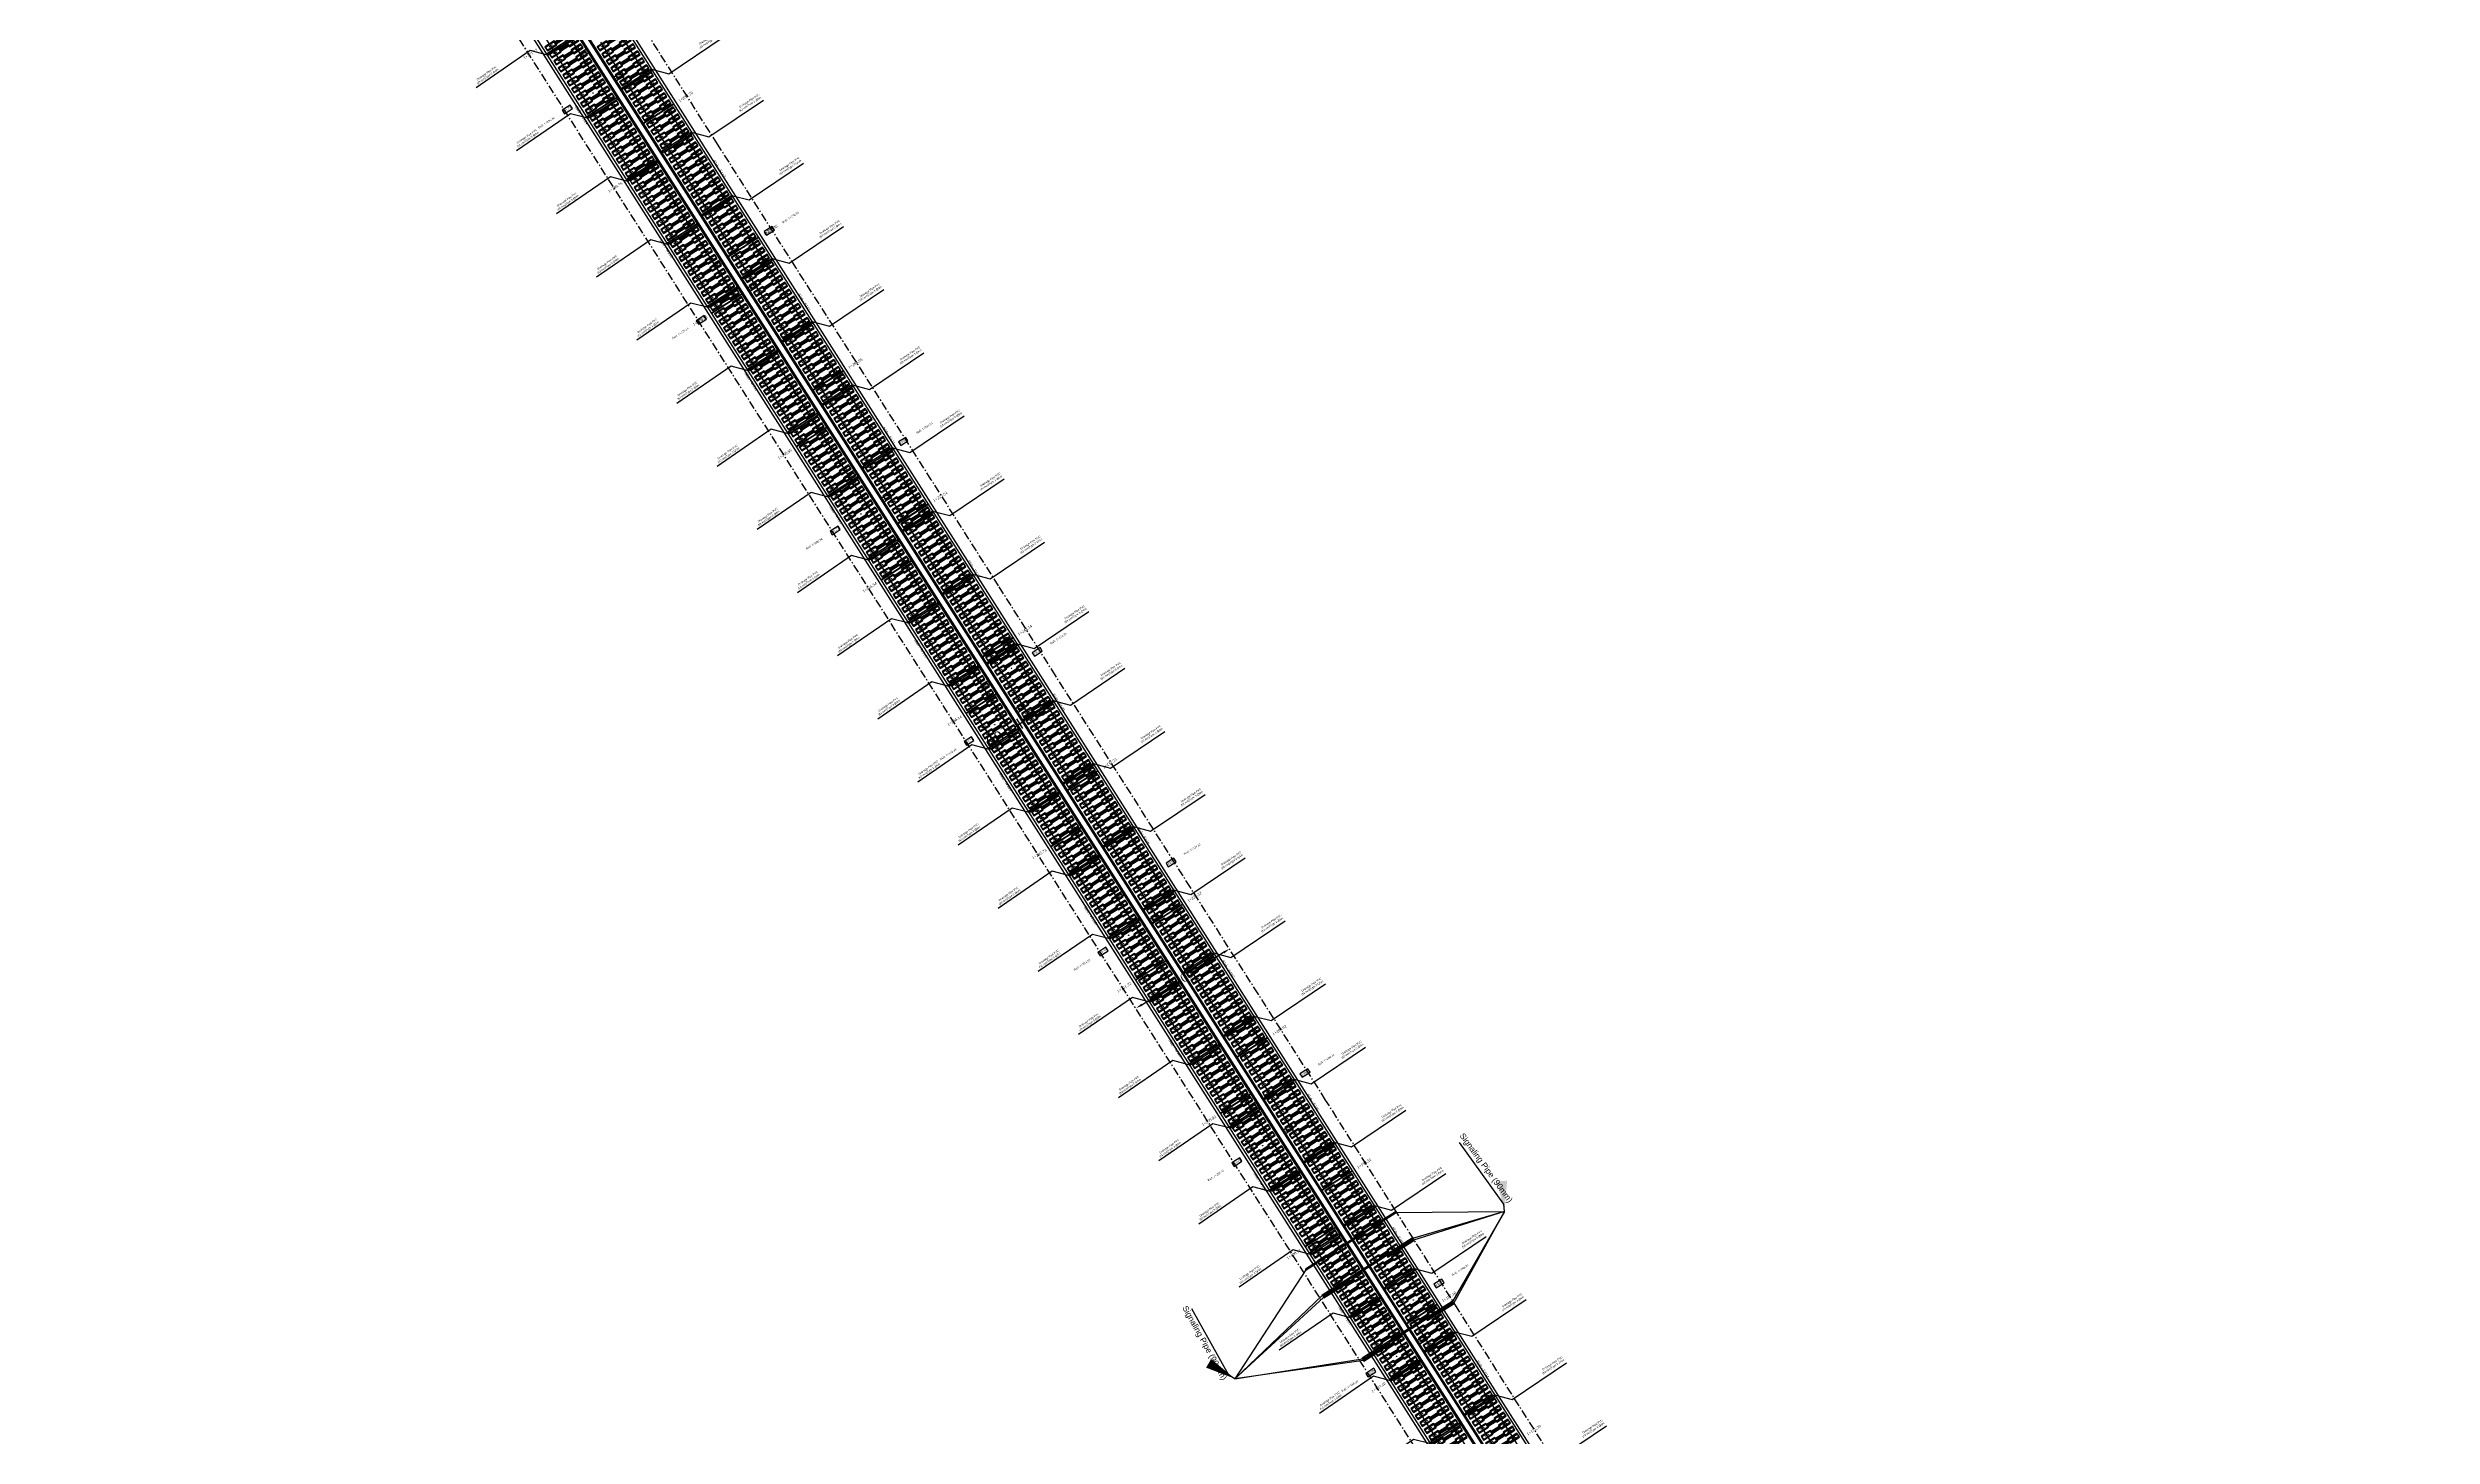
# Model space of a CAD drawing. Header units: metres. Extents: x 0 to 564365, y 0 to 3594889.
# Drawn here: x 563486.2 to 563658.3, y 3594231 to 3594331.2 of the extents above; entities that cross this region are included whole.
import ezdxf
from ezdxf.enums import TextEntityAlignment as Align

# ---------------------------------------------------------------- set-up
doc = ezdxf.new("R2010")
doc.units = ezdxf.units.M
for name, pattern in [('ACAD_ISO10W100', [18, 12, -3, 0, -3]), ('DASHED2', [0.375, 0.25, -0.125]), ('HIDDEN', [0.375, 0.25, -0.125])]:
    doc.linetypes.add(name, pattern=pattern)
for name, color, linetype in [('2d', 2, 'Continuous'), ('_flg-all slab', 7, 'Continuous'), ('_flg-Bar Divar', 11, 'ACAD_ISO10W100'), ('_flg-Por Konande-Devar', 230, 'Continuous'), ('_flg-por Konande-Vasat', 170, 'Continuous'), ('AG_JOOSH', 7, 'Continuous'), ('AG_Print', 7, 'Continuous'), ('AG_Slab', 7, 'Continuous'), ('C-ROAD-SAMP', 150, 'HIDDEN'), ('C-ROAD-STAN-MAJR', 11, 'Continuous'), ('E Pipe', 5, 'Continuous'), ('Km_Rail', 7, 'Continuous'), ('Km_Slab', 7, 'Continuous'), ('newSTALBL', 1, 'Continuous'), ('Number_Slab', 7, 'Continuous'), ('Rail', 1, 'Continuous'), ('Rail_Gap', 7, 'Continuous'), ('Signaling Pipe', 5, 'Continuous'), ('Travers', 7, 'Continuous')]:
    doc.layers.add(name, color=color, linetype=linetype)
doc.styles.add('ND', font='nashkh.shx', dxfattribs={"height": 3})
doc.styles.add('RS', font='ROMANS.SHX')
doc.styles.get("Standard").update_dxf_attribs({"font": 'romantic.ttf'})
doc.dimstyles.new('1.50', dxfattribs={"dimscale": 0, "dimtxt": 2.5, "dimasz": 2.2, "dimexe": 2, "dimexo": 2, "dimgap": 0.8, "dimtad": 1, "dimdec": 0, "dimlfac": 5, "dimdsep": 46, "dimtxsty": 'RS', "dimcen": 2.2, "dimclrd": 2, "dimclre": 2, "dimclrt": 2, "dimadec": 0, "dimazin": 0, "dimtfac": 1, "dimtdec": 0, "dimtmove": 2, "dimatfit": 3, "dimfxl": 3, "dimtolj": 1, "dimtzin": 0, "dimarcsym": 0})
doc.dimstyles.get("Standard").update_dxf_attribs({"dimtxt": 0.6, "dimasz": 0.5, "dimexe": 0.5, "dimexo": 0.5, "dimgap": 0.09, "dimtad": 0, "dimzin": 0, "dimdsep": 46, "dimtxsty": 'Standard', "dimcen": 0.09, "dimadec": 0, "dimazin": 0, "dimtfac": 1, "dimtofl": 0, "dimtmove": 0, "dimatfit": 3, "dimfxl": 1, "dimfxlon": 1, "dimtolj": 1, "dimtzin": 0, "dimarcsym": 0})

# ---------------------------------------------------------------- blocks, each defined once
blk = doc.blocks.new('*D54')
at = {"color": 0, "lineweight": -2, "transparency": 16777216}
for p, q in [((563571.1, 3594265.88), (563568.85, 3594264.45)), ((563571.26, 3594266.57), (563571.26, 3594266.57)), ((563564.51, 3594262.28), (563564.51, 3594262.28)), ((563565.2, 3594262.12), (563567.45, 3594263.56))]:
    blk.add_line(p, q, dxfattribs=at)
at = {"color": 0, "transparency": 16777216}
for points in [[(563571.06, 3594265.95), (563571.15, 3594265.81), (563571.52, 3594266.15)], [(563565.16, 3594262.19), (563565.25, 3594262.05), (563564.78, 3594261.86)]]:
    blk.add_solid(points, dxfattribs=at)
at = {"layer": 'Defpoints', "color": 0, "transparency": 16777216}
for p in [(563571.52, 3594266.15), (563571.61, 3594266.01, 1542.59), (563564.87, 3594261.71, 1542.59)]:
    blk.add_point(p, dxfattribs=at)
at = {"color": 0, "transparency": 16777216, "insert": (563568.15, 3594264), "char_height": 0.6, "attachment_point": 5, "rotation": 32.4811}
blk.add_mtext('\\A1;8.00', dxfattribs=at)
blk = doc.blocks.new('stalbl')
for p, q in [((0, 0.042), (0, -0.041)), ((0.042, 0), (-0.042, 0))]:
    blk.add_line(p, q)
blk.add_attdef('STAMAN', text='', height=0.0167).set_placement((-0.08, 0), align=Align.MIDDLE_RIGHT)
blk.add_attdef('STAPRE', text='', height=0.0167).set_placement((0.08, 0), align=Align.MIDDLE_LEFT)
blk = doc.blocks.new('AG_slab')
at = {"layer": 'AG_Slab', "color": 1}
for p, q in [((1.3, 0.015), (-1.3, 0.015)), ((1.3, -0.015), (-1.3, -0.015))]:
    blk.add_line(p, q, dxfattribs=at)
at = {"layer": 'AG_Slab', "color": 5}
for p, q in [((-1.3, -0.015), (-1.3, 0.015)), ((1.3, 0.015), (1.3, -0.015))]:
    blk.add_line(p, q, dxfattribs=at)
at = {"layer": 'AG_Slab', "color": 2, "linetype": 'DASHED2'}
blk.add_line((1.3, 0), (-1.3, 0), dxfattribs=at)
at = {"layer": 'AG_Slab', "color": 7}
blk.add_circle((0, 0), 0.03, dxfattribs=at)
blk = doc.blocks.new('AG_Joosh')
at = {"layer": 'AG_JOOSH', "color": 2}
for p, q in [((-0.701, 0.005), (-0.801, 0.005)), ((0.701, 0.005), (0.801, 0.005)), ((-0.701, -0.005), (-0.801, -0.005)), ((0.701, -0.005), (0.801, -0.005))]:
    blk.add_line(p, q, dxfattribs=at)
at = {"layer": 'AG_JOOSH', "color": 7}
blk.add_circle((0, 0), 0.0155, dxfattribs=at)
blk = doc.blocks.new('AG_t')
at = {"layer": 'Travers', "color": 3}
blk.add_lwpolyline([(-0.35, 0.17), (-1.15, 0.17), (-1.15, -0.17), (-0.35, -0.17), (-0.35, 0.17), (-0.38, 0.11), (-1.13, 0.11), (-1.15, 0.17), (-1.13, 0.11), (-1.13, -0.11), (-1.15, -0.17), (-1.13, -0.11), (-0.38, -0.11), (-0.35, -0.17), (-0.38, -0.11), (-0.38, 0.11), (-0.35, 0.17), (-0.35, 0.09), (0.35, 0.09), (0.35, 0.05), (-0.35, 0.05), (-0.35, 0), (0.35, 0), (0.35, -0.05), (-0.35, -0.05), (-0.35, -0.09), (0.35, -0.09), (0.35, -0.17), (1.15, -0.17), (1.15, 0.17), (0.35, 0.17), (0.35, -0.17), (0.38, -0.11), (0.38, 0.11), (0.35, 0.17), (0.38, 0.11), (1.13, 0.11), (1.15, 0.17), (1.13, 0.11), (1.13, -0.11), (1.15, -0.17), (1.13, -0.11), (0.38, -0.11)], dxfattribs=at)
for centre in [(-0.86, 0), (-0.65, 0), (0.65, 0), (0.86, 0)]:
    blk.add_circle(centre, 0.015, dxfattribs=at)
at = {"layer": 'Travers', "color": 7}
blk.add_circle((0, 0), 0.02, dxfattribs=at)
blk = doc.blocks.new('Drainage Pipe E')
at = {"color": 30, "true_color": 0xf26722}
for p, q in [((-0.87, 0.07), (0.85, 0.07)), ((-0.87, 0.07), (0.85, 0.07)), ((0.85, 0.07), (0.52, 0.12)), ((0.52, 0.12), (0.52, 0.07)), ((0.85, 0.07), (0.52, 0.12)), ((0.52, 0.12), (0.52, 0.07))]:
    blk.add_line(p, q, dxfattribs=at)
at = {"layer": '2d', "flags": 128}
blk.add_lwpolyline([(-1.35, 0), (-2.17, 0.89), (-6.92, 0.76)], dxfattribs=at)
at = {"layer": 'E Pipe', "color": 4}
for p, q in [((-1.3, 0.05), (1.29, 0.05)), ((-1.3, 0.05), (1.29, 0.05)), ((-1.31, -0.05), (1.3, -0.05)), ((-1.3, -0.06), (1.29, -0.05))]:
    blk.add_line(p, q, dxfattribs=at)
for centre in [(-1.29, 0), (-1.29, 0), (1.29, 0), (1.29, 0)]:
    blk.add_circle(centre, 0.0546, dxfattribs=at)
at = {"color": 30, "true_color": 0xf26722, "insert": (-0.16, 0.2), "char_height": 0.0993, "attachment_point": 1, "rotation": 0.0181}
blk.add_mtext_dynamic_manual_height_columns('2%', width=1.0082, gutter_width=1, heights=[0], dxfattribs=at)
at = {"layer": '2d', "insert": (-6.89, 0.17), "char_height": 0.141, "width": 2.1135, "attachment_point": 3, "rotation": 180.6503, "style": 'ND'}
blk.add_mtext('{\\f@Arial Unicode MS|b0|i0|c0|p34;Drainage Pipe PVC\\P(63 mm)Type 3 @6m}', dxfattribs=at)
blk = doc.blocks.new('_N-drainage pipe')
at = {"layer": '2d', "flags": 128}
blk.add_lwpolyline([(570000.68, 3594952.86), (569999.69, 3594952.17), (569999.2, 3594947.46)], dxfattribs=at)
at = {"layer": 'E Pipe', "color": 4}
for p, q in [((570000.74, 3594952.9), (570001.09, 3594955.47)), ((570000.74, 3594952.91), (570001.09, 3594955.46))]:
    blk.add_line(p, q, dxfattribs=at)
blk.add_lwpolyline([(570000.64, 3594952.92), (570000.98, 3594955.47)], close=True, dxfattribs=at)
for centre in [(570001.03, 3594955.47), (570001.03, 3594955.47), (570000.69, 3594952.92), (570000.69, 3594952.92)]:
    blk.add_circle(centre, 0.0544, dxfattribs=at)
at = {"layer": '2d', "insert": (569998.9, 3594949.57), "char_height": 0.1405, "width": 2.1055, "attachment_point": 3, "rotation": 84.2858, "style": 'ND'}
blk.add_mtext('{\\f@Arial Unicode MS|b0|i0|c0|p34;Drainage Pipe PVC\\P(63 mm)Type 3 @6m}', dxfattribs=at)
blk = doc.blocks.new('Signaling-P90')
for p, q in [((564576.2, 3601965.65), (564568.72, 3601963.81)), ((564576.22, 3601965.56), (564568.74, 3601963.72)), ((564576.21, 3601965.6), (564583.65, 3601963.18, 0)), ((564574.54, 3601962.95), (564569.25, 3601961.65)), ((564569.27, 3601961.56), (564574.56, 3601962.87)), ((564569.29, 3601961.5), (564571.46, 3601962.03)), ((564571.44, 3601962.19), (564576.73, 3601963.49)), ((564576.75, 3601963.41), (564571.46, 3601962.1)), ((564576.77, 3601963.34), (564574.6, 3601962.81)), ((564576.79, 3601963.25), (564574.62, 3601962.72)), ((564583.65, 3601963.18, 0), (564576.74, 3601963.45)), ((564583.65, 3601963.18, 0), (564576.78, 3601963.3)), ((564583.65, 3601963.18, 0), (564578.04, 3601958.21)), ((564578.07, 3601958.06), (564583.65, 3601963.18, 0)), ((564578.07, 3601958.06), (564583.65, 3601963.18, 0)), ((564561.37, 3601957.93), (564569.26, 3601961.61)), ((564561.37, 3601957.93), (564569.29, 3601961.45)), ((564569.31, 3601961.41), (564571.48, 3601961.94)), ((564570.59, 3601956.21), (564561.37, 3601957.93)), ((564570.59, 3601956.21), (564561.37, 3601957.93)), ((564561.37, 3601957.93), (564570.55, 3601956.36)), ((564575.83, 3601957.71), (564570.54, 3601956.41)), ((564570.56, 3601956.32), (564575.85, 3601957.62)), ((564572.73, 3601956.95), (564578.02, 3601958.25)), ((564578.05, 3601958.16), (564572.75, 3601956.86)), ((564578.06, 3601958.1), (564575.88, 3601957.56)), ((564578.08, 3601958.01), (564575.9, 3601957.47)), ((564570.57, 3601956.25), (564572.76, 3601956.79)), ((564570.6, 3601956.17), (564572.78, 3601956.7))]:
    blk.add_line(p, q)
blk.add_lwpolyline([(564568.73, 3601963.76), (564561.37, 3601957.93)])
for centre, major_axis, ratio in [((564576.21, 3601965.6), (0.0107, -0.0435), 0.134472), ((564571.45, 3601962.15), (0.0107, -0.0435), 0.259857), ((564574.61, 3601962.76), (0.0108, -0.0437), 0.140067), ((564576.74, 3601963.45), (0.0107, -0.0435), 0.134472), ((564576.78, 3601963.3), (0.0108, -0.0439), 0.169288), ((564575.89, 3601957.52), (0.0108, -0.0437), 0.250423), ((564578.04, 3601958.21), (0.0107, -0.0435), 0.134472), ((564578.07, 3601958.06), (0.0108, -0.0437), 0.165493)]:
    blk.add_ellipse(centre, major_axis=major_axis, ratio=ratio)
at = {"extrusion": (0, 0, -1)}
for centre, major_axis, ratio in [((564568.73, 3601963.76), (0.0107, -0.0435), 0.134472), ((564571.47, 3601961.99), (0.0108, -0.0437), 0.140067), ((564574.55, 3601962.91), (0.0107, -0.0435), 0.259857), ((564569.26, 3601961.61), (0.0107, -0.0435), 0.134472), ((564569.3, 3601961.45), (0.0108, -0.0439), 0.169288), ((564575.84, 3601957.67), (0.0107, -0.0435), 0.340439), ((564570.55, 3601956.36), (0.0107, -0.0435), 0.134472), ((564570.59, 3601956.21), (0.0108, -0.0437), 0.165493), ((564572.77, 3601956.75), (0.0108, -0.0437), 0.250423)]:
    blk.add_ellipse(centre, major_axis=major_axis, ratio=ratio, dxfattribs=at)
at = {"layer": 'C-ROAD-SAMP', "color": 150, "linetype": 'HIDDEN', "lineweight": -3}
for p, q in [((564576.74, 3601963.45), (564569.26, 3601961.61)), ((564576.78, 3601963.3), (564574.61, 3601962.76)), ((564569.29, 3601961.45), (564571.46, 3601961.99)), ((564570.55, 3601956.36), (564578.04, 3601958.21))]:
    blk.add_line(p, q, dxfattribs=at)
for points in [[(564576.21, 3601965.6), (564572.43, 3601964.67), (564568.73, 3601963.76)], [(564578.07, 3601958.06), (564575.89, 3601957.52)], [(564570.59, 3601956.21), (564572.77, 3601956.75)]]:
    blk.add_lwpolyline(points, dxfattribs=at)
at = {"layer": 'Signaling Pipe', "char_height": 0.4262, "width": 8.1574, "style": 'ND'}
for insert, attachment_point, rotation in [((564582.71, 3601969.52, 0), 1, 287.5334), ((564559.26, 3601963.98, 0), 7, 280.155)]:
    blk.add_mtext('{\\f@Arial Unicode MS|b0|i0|c0|p34;Signaling Pipe (90mm)}', dxfattribs=dict(at, insert=insert, attachment_point=attachment_point, rotation=rotation))
at = {"layer": 'Signaling Pipe'}
for points in [[(564583.65, 3601963.18, 0), (564583.78, 3601963.69, 0), (564582.17, 3601968.92, 0)], [(564561.37, 3601957.93), (564561.03, 3601958.32), (564560.02, 3601963.7)]]:
    blk.add_leader(points, dimstyle='1.50', override={"dimscale": 1}, dxfattribs=at)

msp = doc.modelspace()

# ---------------------------------------------------------------- linework, layer by layer
at = {"layer": '_flg-all slab', "linetype": 'Continuous', "lineweight": -3}
for p, q in [((563838.161, 3593839.985), (563317.76, 3594658.26)), ((563840.355, 3593841.38), (563319.954, 3594659.655)), ((563835.461, 3593838.268), (563315.06, 3594656.542)), ((563837.655, 3593839.663), (563317.254, 3594657.938))]:
    msp.add_line(p, q, dxfattribs=at)
at = {"layer": '_flg-Bar Divar', "lineweight": -3, "ltscale": 0.05}
for p, q in [((563834.533, 3593837.677), (563314.131, 3594655.952)), ((563534.574, 3594324.238, 1556.206), (563529.677, 3594331.939, 1556.206)), ((563540.23, 3594315.33, 1556.206), (563534.574, 3594324.238, 1556.206)), ((563545.14, 3594307.655, 1556.206), (563540.23, 3594315.33, 1556.206)), ((563550.005, 3594300.012, 1556.206), (563545.14, 3594307.655, 1556.206)), ((563554.864, 3594292.348, 1556.206), (563550.005, 3594300.012, 1556.206)), ((563558.974, 3594285.87, 1556.206), (563554.864, 3594292.348, 1556.206)), ((563563.883, 3594278.188, 1556.206), (563558.974, 3594285.87, 1556.206)), ((563568.708, 3594270.572, 1556.206), (563563.883, 3594278.188, 1556.206)), ((563573.588, 3594262.907, 1556.206), (563568.708, 3594270.572, 1556.206)), ((563578.465, 3594255.239, 1556.206), (563573.588, 3594262.907, 1556.206)), ((563583.546, 3594247.202, 1556.206), (563578.465, 3594255.239, 1556.206)), ((563588.03, 3594240.118, 1556.206), (563583.546, 3594247.202, 1556.206)), ((563592.964, 3594232.322, 1556.206), (563588.03, 3594240.118, 1556.206)), ((563597.81, 3594224.733, 1556.206), (563592.964, 3594232.322, 1556.206))]:
    msp.add_line(p, q, dxfattribs=at)
at = {"layer": '_flg-Por Konande-Devar', "linetype": 'Continuous', "lineweight": -3}
for p, q in [((563840.524, 3593841.488), (563320.123, 3594659.762)), ((563835.292, 3593838.16), (563314.891, 3594656.435))]:
    msp.add_line(p, q, dxfattribs=at)
at = {"layer": '_flg-por Konande-Vasat'}
for p, q in [((563837.739, 3593839.717), (563317.338, 3594657.991)), ((563838.077, 3593839.931), (563317.675, 3594658.206))]:
    msp.add_line(p, q, dxfattribs=at)
at = {"layer": 'Rail'}
for points in [[(563526.224, 3594328.331), (563516.564, 3594343.52)], [(563524.956, 3594327.525), (563515.297, 3594342.714)], [(563535.826, 3594316.397), (563526.167, 3594331.585)], [(563537.094, 3594317.203), (563527.434, 3594332.391)], [(563535.889, 3594313.134), (563526.229, 3594328.323)], [(563534.621, 3594312.328), (563524.962, 3594327.517)], [(563545.491, 3594301.2), (563535.832, 3594316.388)], [(563546.759, 3594302.006), (563537.099, 3594317.194)], [(563544.286, 3594297.131), (563534.627, 3594312.32)], [(563545.554, 3594297.937), (563535.894, 3594313.126)], [(563556.424, 3594286.809), (563546.764, 3594301.997)], [(563555.156, 3594286.003), (563545.497, 3594301.191)], [(563553.951, 3594281.934), (563544.292, 3594297.123)], [(563555.219, 3594282.74), (563545.559, 3594297.929)], [(563566.088, 3594271.612), (563556.429, 3594286.8)], [(563564.821, 3594270.806), (563555.162, 3594285.994)], [(563563.616, 3594266.737), (563553.957, 3594281.926)], [(563564.884, 3594267.543), (563555.224, 3594282.732)], [(563574.486, 3594255.609), (563564.826, 3594270.797)], [(563575.753, 3594256.415), (563566.094, 3594271.603)], [(563574.548, 3594252.346), (563564.889, 3594267.535)], [(563573.281, 3594251.54), (563563.621, 3594266.729)], [(563584.151, 3594240.412), (563574.491, 3594255.6)], [(563585.418, 3594241.218), (563575.759, 3594256.406)], [(563584.213, 3594237.149), (563574.554, 3594252.338)], [(563582.946, 3594236.343), (563573.286, 3594251.532)], [(563593.816, 3594225.215), (563584.156, 3594240.403)], [(563595.083, 3594226.021), (563585.424, 3594241.209)], [(563592.611, 3594221.146), (563582.951, 3594236.335)], [(563593.878, 3594221.952), (563584.219, 3594237.141)]]:
    msp.add_lwpolyline(points, dxfattribs=at)
at = {"layer": 'Rail_Gap', "color": 210}
for points in [[(563524.748, 3594330.511), (563525.296, 3594330.86), (563525.135, 3594331.113), (563524.587, 3594330.764)], [(563527.225, 3594328.785), (563527.834, 3594329.172), (563527.673, 3594329.425), (563527.064, 3594329.038)], [(563523.525, 3594326.431), (563524.109, 3594326.803), (563523.948, 3594327.056), (563523.364, 3594326.684)], [(563538.113, 3594317.668), (563538.686, 3594318.032), (563538.525, 3594318.285), (563537.952, 3594317.921)], [(563534.413, 3594315.314), (563534.961, 3594315.663), (563534.8, 3594315.916), (563534.252, 3594315.567)], [(563536.893, 3594313.59), (563537.496, 3594313.973), (563537.335, 3594314.226), (563536.732, 3594313.843)], [(563533.193, 3594311.236), (563533.771, 3594311.604), (563533.61, 3594311.857), (563533.032, 3594311.489)], [(563547.805, 3594302.488), (563548.324, 3594302.817), (563548.163, 3594303.071), (563547.644, 3594302.741)], [(563544.105, 3594300.134), (563544.599, 3594300.448), (563544.438, 3594300.702), (563543.944, 3594300.387)], [(563546.558, 3594298.393), (563547.161, 3594298.776), (563547, 3594299.029), (563546.397, 3594298.646)], [(563542.857, 3594296.039), (563543.436, 3594296.407), (563543.275, 3594296.66), (563542.696, 3594296.292)], [(563557.443, 3594287.273), (563558.016, 3594287.638), (563557.855, 3594287.891), (563557.282, 3594287.527)], [(563553.742, 3594284.92), (563554.291, 3594285.269), (563554.13, 3594285.522), (563553.581, 3594285.173)], [(563556.25, 3594283.213), (563556.799, 3594283.562), (563556.638, 3594283.815), (563556.089, 3594283.466)], [(563552.55, 3594280.859), (563553.074, 3594281.193), (563552.913, 3594281.446), (563552.389, 3594281.112)], [(563567.111, 3594272.078), (563567.678, 3594272.439), (563567.517, 3594272.692), (563566.95, 3594272.331)], [(563563.41, 3594269.725), (563563.953, 3594270.07), (563563.792, 3594270.323), (563563.249, 3594269.978)], [(563565.888, 3594267.998), (563566.491, 3594268.382), (563566.33, 3594268.635), (563565.727, 3594268.252)], [(563562.187, 3594265.645), (563562.766, 3594266.013), (563562.605, 3594266.266), (563562.026, 3594265.898)], [(563576.773, 3594256.879), (563577.346, 3594257.244), (563577.185, 3594257.497), (563576.612, 3594257.133)], [(563573.072, 3594254.526), (563573.621, 3594254.875), (563573.46, 3594255.128), (563572.911, 3594254.779)], [(563575.556, 3594252.803), (563576.153, 3594253.183), (563575.992, 3594253.436), (563575.395, 3594253.057)], [(563571.855, 3594250.45), (563572.428, 3594250.814), (563572.267, 3594251.067), (563571.694, 3594250.703)], [(563586.438, 3594241.682), (563587.01, 3594242.047), (563586.849, 3594242.3), (563586.277, 3594241.936)], [(563582.737, 3594239.329), (563583.286, 3594239.678), (563583.125, 3594239.931), (563582.576, 3594239.582)], [(563585.218, 3594237.604), (563585.821, 3594237.988), (563585.66, 3594238.241), (563585.057, 3594237.858)], [(563581.517, 3594235.251), (563582.096, 3594235.619), (563581.935, 3594235.872), (563581.356, 3594235.504)]]:
    msp.add_lwpolyline(points, close=True, dxfattribs=at)

# ---------------------------------------------------------------- block references
at = {"rotation": 310.4543852449801}
for p in [(-2541799.898, 1695499.113), (-2541797, 1695494.556), (-2541794.102, 1695489.999), (-2541791.204, 1695485.443), (-2541788.307, 1695480.886), (-2541785.409, 1695476.33), (-2541782.511, 1695471.773), (-2541779.613, 1695467.216), (-2541776.715, 1695462.66), (-2541773.817, 1695458.103), (-2541770.919, 1695453.547), (-2541768.022, 1695448.99), (-2541765.124, 1695444.434), (-2541762.226, 1695439.877), (-2541759.328, 1695435.32), (-2541756.43, 1695430.764), (-2541753.532, 1695426.207), (-2541750.634, 1695421.651), (-2541747.736, 1695417.094), (-2541744.839, 1695412.538), (-2541741.941, 1695407.981), (-2541739.043, 1695403.424), (-2541736.145, 1695398.868)]:
    msp.add_blockref('_N-drainage pipe', p, dxfattribs=at)
at = {"layer": '_flg-Por Konande-Devar', "color": 0, "rotation": 18.57015252715313}
msp.add_blockref('Signaling-P90', (1175504.226, 21.812), dxfattribs=at)
at = {"layer": 'AG_JOOSH', "rotation": 32.4552927846295}
for p in [(563525.593, 3594327.924), (563536.463, 3594316.796), (563535.258, 3594312.727), (563546.128, 3594301.599), (563544.923, 3594297.53), (563555.793, 3594286.401), (563554.588, 3594282.333), (563565.457, 3594271.204), (563564.253, 3594267.136), (563575.122, 3594256.007), (563573.917, 3594251.939), (563584.787, 3594240.81), (563583.582, 3594236.742)]:
    msp.add_blockref('AG_Joosh', p, dxfattribs=at)
at = {"layer": 'AG_Print'}
for p, rotation in [((563523.175, 3594331.726), 32.4552927846295), ((563523.497, 3594331.219), 32.4552927846295), ((563523.819, 3594330.713), 32.4552927846295), ((563524.141, 3594330.207), 32.4552927846295), ((563526.961, 3594331.735), 32.4552927846295), ((563527.283, 3594331.229), 32.45529278939575), ((563527.605, 3594330.723), 32.4552927846295), ((563527.927, 3594330.216), 32.4552927846295), ((563524.463, 3594329.7), 32.4552927846295), ((563524.785, 3594329.194), 32.45529278939575), ((563525.107, 3594328.688), 32.4552927846295), ((563528.249, 3594329.71), 32.4552927846295), ((563528.571, 3594329.204), 32.4552927846295), ((563528.893, 3594328.697), 32.4552927846295), ((563525.429, 3594328.182), 32.4552927846295), ((563525.757, 3594327.667), 32.4552927846295), ((563526.079, 3594327.161), 32.4552927846295), ((563529.215, 3594328.191), 32.4552927846295), ((563529.537, 3594327.685), 32.4552927846295), ((563529.859, 3594327.179), 32.4552927846295), ((563526.401, 3594326.654), 32.4552927846295), ((563526.722, 3594326.148), 32.4552927846295), ((563527.044, 3594325.642), 32.4552927846295), ((563527.366, 3594325.135), 32.4552927846295), ((563530.181, 3594326.672), 32.45529278939575), ((563530.503, 3594326.166), 32.4552927846295), ((563530.825, 3594325.66), 32.4552927846295), ((563531.147, 3594325.153), 32.4552927846295), ((563527.688, 3594324.629), 32.4552927846295), ((563528.01, 3594324.123), 32.4552927846295), ((563528.332, 3594323.617), 32.45529278939575), ((563531.469, 3594324.647), 32.4552927846295), ((563531.791, 3594324.141), 32.4552927846295), ((563532.113, 3594323.635), 32.4552927846295), ((563528.654, 3594323.11), 32.4552927846295), ((563528.976, 3594322.604), 32.4552927846295), ((563529.298, 3594322.098), 32.4552927846295), ((563532.435, 3594323.128), 32.45529278939575), ((563532.757, 3594322.622), 32.4552927846295), ((563533.079, 3594322.116), 32.4552927846295), ((563533.401, 3594321.609), 32.4552927846295), ((563529.62, 3594321.591), 32.4552927846295), ((563529.942, 3594321.085), 32.4552927846295), ((563530.264, 3594320.579), 32.4552927846295), ((563530.586, 3594320.073), 32.45529278939575), ((563533.723, 3594321.103), 32.4552927846295), ((563534.045, 3594320.597), 32.4552927846295), ((563534.367, 3594320.091), 32.4552927846295), ((563530.908, 3594319.566), 32.4552927846295), ((563531.23, 3594319.06), 32.45529278939575), ((563531.552, 3594318.554), 32.4552927846295), ((563534.689, 3594319.584), 32.4552927846295), ((563535.011, 3594319.078), 32.4552927846295), ((563535.333, 3594318.572), 32.45529278939575), ((563531.874, 3594318.047), 32.4552927846295), ((563532.196, 3594317.541), 32.4552927846295), ((563532.518, 3594317.035), 32.4552927846295), ((563532.84, 3594316.529), 32.4552927846295), ((563535.655, 3594318.065), 32.4552927846295), ((563535.977, 3594317.559), 32.4552927846295), ((563536.299, 3594317.053), 32.4552927846295), ((563536.626, 3594316.538), 32.4552927846295), ((563533.162, 3594316.022), 32.4552927846295), ((563533.484, 3594315.516), 32.45529278939575), ((563533.806, 3594315.01), 32.4552927846295), ((563536.948, 3594316.032), 32.4552927846295), ((563537.27, 3594315.526), 32.4552927846295), ((563537.592, 3594315.019), 32.4552927846295), ((563534.128, 3594314.503), 32.4552927846295), ((563534.45, 3594313.997), 32.4552927846295), ((563534.772, 3594313.491), 32.4552927846295), ((563537.914, 3594314.513), 32.4552927846295), ((563538.236, 3594314.007), 32.45529278939575), ((563538.558, 3594313.5), 32.4552927846295), ((563538.88, 3594312.994), 32.45529278939575), ((563535.094, 3594312.985), 32.4552927846295), ((563535.421, 3594312.47), 32.4552927846295), ((563535.743, 3594311.964), 32.4552927846295), ((563536.065, 3594311.457), 32.4552927846295), ((563539.202, 3594312.488), 32.4552927846295), ((563539.524, 3594311.982), 32.4552927846295), ((563539.846, 3594311.475), 32.4552927846295), ((563536.387, 3594310.951), 32.4552927846295), ((563536.709, 3594310.445), 32.4552927846295), ((563537.031, 3594309.938), 32.45529278939575), ((563540.168, 3594310.969), 32.4552927846295), ((563540.49, 3594310.463), 32.4552927846295), ((563540.812, 3594309.956), 32.4552927846295), ((563537.353, 3594309.432), 32.4552927846295), ((563537.675, 3594308.926), 32.4552927846295), ((563537.997, 3594308.42), 32.4552927846295), ((563538.319, 3594307.913), 32.4552927846295), ((563541.134, 3594309.45), 32.45529278939575), ((563541.456, 3594308.944), 32.4552927846295), ((563541.778, 3594308.438), 32.4552927846295), ((563542.1, 3594307.931), 32.4552927846295), ((563538.641, 3594307.407), 32.4552927846295), ((563538.963, 3594306.901), 32.4552927846295), ((563539.285, 3594306.394), 32.45529278939575), ((563542.422, 3594307.425), 32.4552927846295), ((563542.744, 3594306.919), 32.4552927846295), ((563543.066, 3594306.412), 32.4552927846295), ((563539.607, 3594305.888), 32.4552927846295), ((563539.929, 3594305.382), 32.4552927846295), ((563540.251, 3594304.876), 32.4552927846295), ((563543.388, 3594305.906), 32.4552927846295), ((563543.71, 3594305.4), 32.4552927846295), ((563544.032, 3594304.894), 32.45529278939575), ((563544.354, 3594304.387), 32.4552927846295), ((563540.573, 3594304.369), 32.4552927846295), ((563540.895, 3594303.863), 32.4552927846295), ((563541.217, 3594303.357), 32.4552927846295), ((563541.539, 3594302.85), 32.4552927846295), ((563544.676, 3594303.881), 32.4552927846295), ((563544.998, 3594303.375), 32.4552927846295), ((563545.32, 3594302.868), 32.4552927846295), ((563541.861, 3594302.344), 32.4552927846295), ((563542.183, 3594301.838), 32.45529278939575), ((563542.505, 3594301.332), 32.4552927846295), ((563545.642, 3594302.362), 32.4552927846295), ((563545.964, 3594301.856), 32.4552927846295), ((563546.291, 3594301.341), 32.4552927846295), ((563542.827, 3594300.825), 32.4552927846295), ((563543.149, 3594300.319), 32.4552927846295), ((563543.471, 3594299.813), 32.4552927846295), ((563543.793, 3594299.306), 32.4552927846295), ((563546.613, 3594300.835), 32.4552927846295), ((563546.935, 3594300.329), 32.45529278939575), ((563547.257, 3594299.822), 32.4552927846295), ((563547.579, 3594299.316), 32.4552927846295), ((563544.115, 3594298.8), 32.4552927846295), ((563544.437, 3594298.294), 32.4552927846295), ((563544.759, 3594297.788), 32.4552927846295), ((563547.901, 3594298.81), 32.4552927846295), ((563548.223, 3594298.303), 32.4552927846295), ((563548.545, 3594297.797), 32.4552927846295), ((563545.086, 3594297.273), 32.45529278939575), ((563545.408, 3594296.766), 32.4552927846295), ((563545.73, 3594296.26), 32.45529278939575), ((563548.867, 3594297.291), 32.4552927846295), ((563549.189, 3594296.785), 32.4552927846295), ((563549.511, 3594296.278), 32.4552927846295), ((563546.052, 3594295.754), 32.4552927846295), ((563546.374, 3594295.248), 32.4552927846295), ((563546.696, 3594294.741), 32.4552927846295), ((563547.018, 3594294.235), 32.4552927846295), ((563549.833, 3594295.772), 32.45529278939575), ((563550.155, 3594295.266), 32.4552927846295), ((563550.477, 3594294.759), 32.4552927846295), ((563550.799, 3594294.253), 32.4552927846295), ((563547.34, 3594293.729), 32.4552927846295), ((563547.662, 3594293.222), 32.4552927846295), ((563547.984, 3594292.716), 32.45529278939575), ((563551.121, 3594293.747), 32.4552927846295), ((563551.443, 3594293.241), 32.4552927846295), ((563551.765, 3594292.734), 32.4552927846295), ((563548.306, 3594292.21), 32.4552927846295), ((563548.628, 3594291.704), 32.4552927846295), ((563548.95, 3594291.197), 32.4552927846295), ((563549.272, 3594290.691), 32.4552927846295), ((563552.087, 3594292.228), 32.4552927846295), ((563552.409, 3594291.722), 32.4552927846295), ((563552.731, 3594291.215), 32.45529278939575), ((563553.053, 3594290.709), 32.4552927846295), ((563549.594, 3594290.185), 32.4552927846295), ((563549.916, 3594289.678), 32.4552927846295), ((563550.238, 3594289.172), 32.4552927846295), ((563553.375, 3594290.203), 32.4552927846295), ((563553.697, 3594289.697), 32.4552927846295), ((563554.019, 3594289.19), 32.4552927846295), ((563550.56, 3594288.666), 32.4552927846295), ((563550.882, 3594288.16), 32.45529278939575), ((563551.204, 3594287.653), 32.4552927846295), ((563554.341, 3594288.684), 32.4552927846295), ((563554.663, 3594288.178), 32.4552927846295), ((563554.985, 3594287.671), 32.45529278939575), ((563551.526, 3594287.147), 32.4552927846295), ((563551.848, 3594286.641), 32.4552927846295), ((563552.17, 3594286.134), 32.4552927846295), ((563552.492, 3594285.628), 32.4552927846295), ((563555.307, 3594287.165), 32.4552927846295), ((563555.629, 3594286.659), 32.4552927846295), ((563555.956, 3594286.144), 32.4552927846295), ((563556.278, 3594285.638), 32.4552927846295), ((563552.814, 3594285.122), 32.4552927846295), ((563553.136, 3594284.616), 32.45529278939575), ((563553.458, 3594284.109), 32.4552927846295), ((563556.6, 3594285.132), 32.4552927846295), ((563556.922, 3594284.625), 32.4552927846295), ((563557.244, 3594284.119), 32.4552927846295), ((563553.78, 3594283.603), 32.45529278939575), ((563554.102, 3594283.097), 32.4552927846295), ((563554.424, 3594282.59), 32.4552927846295), ((563554.751, 3594282.076), 32.4552927846295), ((563557.566, 3594283.613), 32.4552927846295), ((563557.888, 3594283.106), 32.4552927846295), ((563558.21, 3594282.6), 32.4552927846295), ((563558.532, 3594282.094), 32.45529278939575), ((563555.073, 3594281.569), 32.4552927846295), ((563555.395, 3594281.063), 32.4552927846295), ((563555.717, 3594280.557), 32.4552927846295), ((563558.854, 3594281.588), 32.4552927846295), ((563559.176, 3594281.081), 32.4552927846295), ((563559.498, 3594280.575), 32.4552927846295), ((563556.039, 3594280.051), 32.4552927846295), ((563556.361, 3594279.544), 32.4552927846295), ((563556.683, 3594279.038), 32.45529278939575), ((563559.82, 3594280.069), 32.4552927846295), ((563560.142, 3594279.562), 32.4552927846295), ((563560.464, 3594279.056), 32.4552927846295), ((563557.005, 3594278.532), 32.4552927846295), ((563557.327, 3594278.025), 32.4552927846295), ((563557.649, 3594277.519), 32.4552927846295), ((563557.971, 3594277.013), 32.4552927846295), ((563560.786, 3594278.55), 32.45529278939575), ((563561.108, 3594278.044), 32.4552927846295), ((563561.43, 3594277.537), 32.45529278939575), ((563561.752, 3594277.031), 32.4552927846295), ((563558.293, 3594276.507), 32.4552927846295), ((563558.615, 3594276), 32.4552927846295), ((563558.937, 3594275.494), 32.4552927846295), ((563562.074, 3594276.525), 32.4552927846295), ((563562.396, 3594276.018), 32.4552927846295), ((563562.718, 3594275.512), 32.4552927846295), ((563559.259, 3594274.988), 32.4552927846295), ((563559.581, 3594274.481), 32.45529278939575), ((563559.903, 3594273.975), 32.4552927846295), ((563560.225, 3594273.469), 32.4552927846295), ((563563.04, 3594275.006), 32.4552927846295), ((563563.362, 3594274.5), 32.4552927846295), ((563563.684, 3594273.993), 32.45529278939575), ((563564.006, 3594273.487), 32.4552927846295), ((563560.547, 3594272.963), 32.4552927846295), ((563560.869, 3594272.456), 32.4552927846295), ((563561.191, 3594271.95), 32.4552927846295), ((563564.328, 3594272.981), 32.4552927846295), ((563564.65, 3594272.474), 32.4552927846295), ((563564.972, 3594271.968), 32.4552927846295), ((563561.513, 3594271.444), 32.4552927846295), ((563561.835, 3594270.937), 32.45529278939575), ((563562.157, 3594270.431), 32.4552927846295), ((563565.294, 3594271.462), 32.4552927846295), ((563565.621, 3594270.947), 32.4552927846295), ((563565.943, 3594270.441), 32.4552927846295), ((563562.479, 3594269.925), 32.45529278939575), ((563562.801, 3594269.419), 32.4552927846295), ((563563.123, 3594268.912), 32.4552927846295), ((563563.445, 3594268.406), 32.4552927846295), ((563566.265, 3594269.935), 32.4552927846295), ((563566.587, 3594269.428), 32.4552927846295), ((563566.909, 3594268.922), 32.4552927846295), ((563567.231, 3594268.416), 32.45529278939575), ((563563.767, 3594267.9), 32.4552927846295), ((563564.089, 3594267.393), 32.4552927846295), ((563564.416, 3594266.879), 32.4552927846295), ((563567.553, 3594267.909), 32.4552927846295), ((563567.875, 3594267.403), 32.4552927846295), ((563568.197, 3594266.897), 32.4552927846295), ((563564.738, 3594266.372), 32.4552927846295), ((563565.06, 3594265.866), 32.4552927846295), ((563565.382, 3594265.36), 32.45529278939575), ((563565.704, 3594264.854), 32.4552927846295), ((563568.519, 3594266.391), 32.4552927846295), ((563568.841, 3594265.884), 32.4552927846295), ((563569.163, 3594265.378), 32.4552927846295), ((563569.485, 3594264.872), 32.45529278939575), ((563566.026, 3594264.347), 32.4552927846295), ((563566.348, 3594263.841), 32.4552927846295), ((563566.67, 3594263.335), 32.4552927846295), ((563569.807, 3594264.365), 32.4552927846295), ((563570.129, 3594263.859), 32.4552927846295), ((563570.451, 3594263.353), 32.4552927846295), ((563566.992, 3594262.828), 32.4552927846295), ((563567.314, 3594262.322), 32.4552927846295), ((563567.636, 3594261.816), 32.45529278939575), ((563570.773, 3594262.847), 32.4552927846295), ((563571.095, 3594262.34), 32.4552927846295), ((563571.417, 3594261.834), 32.4552927846295), ((563567.958, 3594261.31), 32.4552927846295), ((563568.28, 3594260.803), 32.45529278939575), ((563568.602, 3594260.297), 32.4552927846295), ((563568.924, 3594259.791), 32.4552927846295), ((563571.739, 3594261.328), 32.4552927846295), ((563572.061, 3594260.821), 32.4552927846295), ((563572.383, 3594260.315), 32.45529278939575), ((563572.705, 3594259.809), 32.4552927846295), ((563569.246, 3594259.284), 32.4552927846295), ((563569.568, 3594258.778), 32.4552927846295), ((563569.89, 3594258.272), 32.4552927846295), ((563573.027, 3594259.303), 32.4552927846295), ((563573.349, 3594258.796), 32.4552927846295), ((563573.671, 3594258.29), 32.4552927846295), ((563570.212, 3594257.766), 32.4552927846295), ((563570.534, 3594257.259), 32.45529278939575), ((563570.856, 3594256.753), 32.4552927846295), ((563571.178, 3594256.247), 32.4552927846295), ((563573.993, 3594257.784), 32.4552927846295), ((563574.315, 3594257.277), 32.4552927846295), ((563574.637, 3594256.771), 32.4552927846295), ((563574.959, 3594256.265), 32.4552927846295), ((563571.5, 3594255.74), 32.4552927846295), ((563571.822, 3594255.234), 32.4552927846295), ((563572.144, 3594254.728), 32.4552927846295), ((563575.286, 3594255.75), 32.45529278939575), ((563575.608, 3594255.244), 32.4552927846295), ((563575.93, 3594254.738), 32.45529278939575), ((563572.466, 3594254.222), 32.4552927846295), ((563572.788, 3594253.715), 32.4552927846295), ((563573.11, 3594253.209), 32.4552927846295), ((563576.252, 3594254.231), 32.4552927846295), ((563576.574, 3594253.725), 32.4552927846295), ((563576.896, 3594253.219), 32.4552927846295), ((563573.432, 3594252.703), 32.45529278939575), ((563573.754, 3594252.196), 32.4552927846295), ((563574.081, 3594251.682), 32.45529278939575), ((563574.403, 3594251.175), 32.4552927846295), ((563577.218, 3594252.712), 32.4552927846295), ((563577.54, 3594252.206), 32.4552927846295), ((563577.862, 3594251.7), 32.4552927846295), ((563578.184, 3594251.194), 32.45529278939575), ((563574.725, 3594250.669), 32.4552927846295), ((563575.047, 3594250.163), 32.4552927846295), ((563575.369, 3594249.657), 32.4552927846295), ((563578.506, 3594250.687), 32.4552927846295), ((563578.828, 3594250.181), 32.4552927846295), ((563579.15, 3594249.675), 32.4552927846295), ((563575.691, 3594249.15), 32.4552927846295), ((563576.013, 3594248.644), 32.4552927846295), ((563576.335, 3594248.138), 32.45529278939575), ((563576.657, 3594247.631), 32.4552927846295), ((563579.472, 3594249.168), 32.4552927846295), ((563579.794, 3594248.662), 32.4552927846295), ((563580.116, 3594248.156), 32.4552927846295), ((563580.438, 3594247.649), 32.4552927846295), ((563576.979, 3594247.125), 32.45529278939575), ((563577.301, 3594246.619), 32.4552927846295), ((563577.623, 3594246.113), 32.4552927846295), ((563580.76, 3594247.143), 32.4552927846295), ((563581.082, 3594246.637), 32.45529278939575), ((563581.404, 3594246.131), 32.4552927846295), ((563577.945, 3594245.606), 32.4552927846295), ((563578.267, 3594245.1), 32.4552927846295), ((563578.589, 3594244.594), 32.4552927846295), ((563581.726, 3594245.624), 32.4552927846295), ((563582.048, 3594245.118), 32.4552927846295), ((563582.37, 3594244.612), 32.4552927846295), ((563578.911, 3594244.087), 32.4552927846295), ((563579.233, 3594243.581), 32.45529278939575), ((563579.555, 3594243.075), 32.4552927846295), ((563579.877, 3594242.569), 32.4552927846295), ((563582.692, 3594244.105), 32.4552927846295), ((563583.014, 3594243.599), 32.4552927846295), ((563583.336, 3594243.093), 32.45529278939575), ((563583.658, 3594242.587), 32.4552927846295), ((563580.199, 3594242.062), 32.4552927846295), ((563580.521, 3594241.556), 32.4552927846295), ((563580.843, 3594241.05), 32.4552927846295), ((563583.98, 3594242.08), 32.45529278939575), ((563584.302, 3594241.574), 32.4552927846295), ((563584.624, 3594241.068), 32.4552927846295), ((563581.165, 3594240.543), 32.4552927846295), ((563581.487, 3594240.037), 32.45529278939575), ((563581.809, 3594239.531), 32.4552927846295), ((563582.131, 3594239.025), 32.4552927846295), ((563584.951, 3594240.553), 32.4552927846295), ((563585.273, 3594240.047), 32.4552927846295), ((563585.595, 3594239.54), 32.4552927846295), ((563585.917, 3594239.034), 32.4552927846295), ((563582.453, 3594238.518), 32.4552927846295), ((563582.775, 3594238.012), 32.4552927846295), ((563583.097, 3594237.506), 32.4552927846295), ((563586.239, 3594238.528), 32.4552927846295), ((563586.561, 3594238.022), 32.4552927846295), ((563586.883, 3594237.515), 32.45529278939575), ((563583.419, 3594236.999), 32.4552927846295), ((563583.746, 3594236.485), 32.4552927846295), ((563584.068, 3594235.978), 32.4552927846295), ((563587.205, 3594237.009), 32.4552927846295), ((563587.527, 3594236.503), 32.4552927846295), ((563587.849, 3594235.996), 32.4552927846295), ((563584.39, 3594235.472), 32.4552927846295), ((563584.712, 3594234.966), 32.4552927846295), ((563585.034, 3594234.46), 32.45529278939575), ((563585.356, 3594233.953), 32.4552927846295), ((563588.171, 3594235.49), 32.4552927846295), ((563588.493, 3594234.984), 32.4552927846295), ((563588.815, 3594234.478), 32.4552927846295), ((563589.137, 3594233.971), 32.4552927846295), ((563585.678, 3594233.447), 32.4552927846295), ((563586, 3594232.941), 32.4552927846295), ((563586.322, 3594232.434), 32.4552927846295), ((563589.459, 3594233.465), 32.4552927846295), ((563589.781, 3594232.959), 32.45529278939575), ((563590.103, 3594232.452), 32.4552927846295), ((563586.644, 3594231.928), 32.4552927846295), ((563586.966, 3594231.422), 32.4552927846295), ((563587.288, 3594230.916), 32.4552927846295), ((563587.61, 3594230.409), 32.4552927846295), ((563590.425, 3594231.946), 32.4552927846295), ((563590.747, 3594231.44), 32.4552927846295), ((563591.069, 3594230.934), 32.4552927846295), ((563591.391, 3594230.427), 32.4552927846295)]:
    msp.add_blockref('AG_t', p, dxfattribs=dict(at, rotation=rotation))
at = {"layer": 'AG_Slab'}
for p, rotation in [((563530.339, 3594326.424), 32.45529277986325), ((563529.135, 3594322.355), 32.4552927846295), ((563536.461, 3594316.799), 32.4552927846295), ((563535.256, 3594312.73), 32.45529277986325), ((563542.582, 3594307.174), 32.45529277986325), ((563541.377, 3594303.106), 32.4552927846295), ((563548.703, 3594297.549), 32.4552927846295), ((563547.498, 3594293.481), 32.4552927846295), ((563554.824, 3594287.925), 32.45529277986325), ((563553.619, 3594283.856), 32.4552927846295), ((563560.945, 3594278.3), 32.4552927846295), ((563559.74, 3594274.231), 32.4552927846295), ((563567.066, 3594268.675), 32.45529277986325), ((563565.861, 3594264.607), 32.45529277986325), ((563573.187, 3594259.05), 32.4552927846295), ((563571.982, 3594254.982), 32.4552927846295), ((563579.308, 3594249.425), 32.45529277986325), ((563578.103, 3594245.357), 32.45529277986325), ((563585.429, 3594239.801), 32.4552927846295), ((563584.225, 3594235.732), 32.4552927846295)]:
    msp.add_blockref('AG_slab', p, dxfattribs=dict(at, rotation=rotation))
at = {"layer": 'C-ROAD-STAN-MAJR', "color": 11, "linetype": 'Continuous', "lineweight": -3, "xscale": 0.9962075155305835, "yscale": 0.9962075155305835, "zscale": 0.9962075155305835, "rotation": 212.4552858197466}
for p in [(563528.763, 3594328.903), (563531.66, 3594324.347), (563534.558, 3594319.79), (563537.456, 3594315.234), (563540.354, 3594310.677), (563543.252, 3594306.12), (563546.15, 3594301.564), (563549.048, 3594297.007), (563551.945, 3594292.451), (563555.14, 3594287.428), (563557.741, 3594283.337), (563560.639, 3594278.781), (563563.537, 3594274.224), (563566.435, 3594269.668), (563569.333, 3594265.111), (563572.23, 3594260.555), (563575.128, 3594255.998), (563578.026, 3594251.441), (563580.924, 3594246.885), (563583.822, 3594242.328), (563586.72, 3594237.772), (563589.618, 3594233.215), (563592.516, 3594228.659)]:
    msp.add_blockref('Drainage Pipe E', p, dxfattribs=at)
at = {"layer": 'newSTALBL'}
ref = msp.add_blockref('stalbl', (563556.395, 3594282.408), dxfattribs=dict(at, xscale=10, yscale=10, zscale=10, rotation=212.4634002966061))
ref.add_attrib('STAMAN', '26', dxfattribs={"height": 0.833, "rotation": 212.4634}).set_placement((563556.88, 3594283.21), align=Align.RIGHT)
ref.add_attrib('STAPRE', '100', (563555.462, 3594282.308), dxfattribs={"height": 0.833, "rotation": 212.4634})

# ---------------------------------------------------------------- texts
at = {"layer": 'Km_Rail', "color": 1}
for s, p in [('Rail: 1+296.36', (563522.218, 3594325.778)), ('Rail: 1+278.35', (563539.838, 3594318.942)), ('Rail: 1+278.35', (563531.883, 3594310.581)), ('Rail: 1+260.34', (563549.503, 3594303.745)), ('Rail: 1+260.34', (563541.547, 3594295.384)), ('Rail: 1+242.33', (563559.168, 3594288.548)), ('Rail: 1+242.33', (563551.212, 3594280.187)), ('Rail: 1+224.32', (563568.833, 3594273.351)), ('Rail: 1+224.32', (563560.877, 3594264.99)), ('Rail: 1+206.31', (563578.498, 3594258.154)), ('Rail: 1+206.31', (563570.542, 3594249.793)), ('Rail: 1+188.30', (563588.163, 3594242.957)), ('Rail: 1+188.30', (563580.207, 3594234.595))]:
    msp.add_text(s, height=0.15, rotation=32.45529, dxfattribs=at).set_placement(p, align=Align.MIDDLE_CENTER)
at = {"layer": 'Km_Slab', "color": 11}
for s, p in [('1+301.17', (563521.073, 3594330.746)), ('1+289.76', (563532.28, 3594327.658)), ('1+289.76', (563527.194, 3594321.121)), ('1+278.36', (563538.401, 3594318.033)), ('1+278.36', (563533.315, 3594311.496)), ('1+266.95', (563544.522, 3594308.408)), ('1+266.95', (563539.436, 3594301.871)), ('1+255.54', (563550.644, 3594298.784)), ('1+255.54', (563545.557, 3594292.247)), ('1+244.14', (563556.765, 3594289.159)), ('1+244.14', (563551.678, 3594282.622)), ('1+232.73', (563562.886, 3594279.534)), ('1+232.73', (563557.799, 3594272.997)), ('1+221.32', (563569.007, 3594269.909)), ('1+221.32', (563563.92, 3594263.372)), ('1+209.92', (563575.128, 3594260.284)), ('1+209.92', (563570.042, 3594253.748)), ('1+198.51', (563581.249, 3594250.66)), ('1+198.51', (563576.163, 3594244.123)), ('1+187.10', (563587.37, 3594241.035)), ('1+187.10', (563582.284, 3594234.498)), ('1+175.70', (563593.491, 3594231.41))]:
    msp.add_text(s, height=0.2, rotation=32.45529, dxfattribs=at).set_placement(p, align=Align.MIDDLE_CENTER)
at = {"layer": 'Number_Slab', "color": 230}
for s, rotation, p in [('Slab : W114', 302.45529, (563524.766, 3594326.336)), ('Slab : E113', 302.4553, (563534.708, 3594322.443)), ('Slab : W113', 302.45529, (563530.887, 3594316.711)), ('Slab : E112', 302.45529, (563540.829, 3594312.818)), ('Slab : W112', 302.45529, (563537.008, 3594307.086)), ('Slab : E111', 302.4553, (563546.95, 3594303.193)), ('Slab : W111', 302.45529, (563543.129, 3594297.462)), ('Slab : E110', 302.45529, (563553.071, 3594293.569)), ('Slab : W110', 302.45529, (563549.251, 3594287.837)), ('Slab : E109', 302.45529, (563559.192, 3594283.944)), ('Slab : W109', 302.45529, (563555.372, 3594278.212)), ('Slab : E108', 302.45529, (563565.313, 3594274.319)), ('Slab : W108', 302.45529, (563561.493, 3594268.587)), ('Slab : E107', 302.45529, (563571.435, 3594264.694)), ('Slab : W107', 302.4553, (563567.614, 3594258.962)), ('Slab : E106', 302.45529, (563577.556, 3594255.07)), ('Slab : W106', 302.45529, (563573.735, 3594249.338)), ('Slab : E105', 302.45529, (563583.677, 3594245.445)), ('Slab : W105', 302.4553, (563579.856, 3594239.713)), ('Slab : E104', 302.45529, (563589.798, 3594235.82))]:
    msp.add_text(s, height=0.2, rotation=rotation, dxfattribs=at).set_placement(p, align=Align.MIDDLE_CENTER)
at = {"layer": 'Rail_Gap', "color": 200}
for s, p in [('EL73', (563524.941, 3594330.812)), ('WR74', (563527.449, 3594329.105)), ('WL74', (563523.736, 3594326.744)), ('ER72', (563538.319, 3594317.976)), ('EL72', (563534.606, 3594315.615)), ('WR73', (563537.114, 3594313.908)), ('WL73', (563533.401, 3594311.547)), ('ER71', (563547.984, 3594302.779)), ('EL71', (563544.271, 3594300.418)), ('WR72', (563546.779, 3594298.711)), ('WL72', (563543.066, 3594296.35)), ('ER70', (563557.649, 3594287.582)), ('EL70', (563553.936, 3594285.221)), ('WR71', (563556.444, 3594283.514)), ('WL71', (563552.731, 3594281.153)), ('ER69', (563567.314, 3594272.385)), ('EL69', (563563.601, 3594270.024)), ('WR70', (563566.109, 3594268.317)), ('WL70', (563562.396, 3594265.955)), ('ER68', (563576.979, 3594257.188)), ('EL68', (563573.266, 3594254.827)), ('WR69', (563575.774, 3594253.12)), ('WL69', (563572.061, 3594250.758)), ('ER67', (563586.644, 3594241.991)), ('EL67', (563582.931, 3594239.63)), ('WR68', (563585.439, 3594237.923)), ('WL68', (563581.726, 3594235.561))]:
    msp.add_text(s, height=0.15, rotation=32.45529, dxfattribs=at).set_placement(p, align=Align.MIDDLE_CENTER)

# ---------------------------------------------------------------- dimensions: what is measured, and where the dimension line sits
at = {"color": 6}
dim = msp.add_aligned_dim(p1=(563564.868, 3594261.715, 1542.589), p2=(563571.613, 3594266.008, 1542.589), distance=0.167, dimstyle='Standard', dxfattribs=at)
dim.commit()
dim.dimension.update_dxf_attribs({"geometry": '*D54', "text_midpoint": (563568.151, 3594264.002)})

doc.saveas('drawing.dxf')
